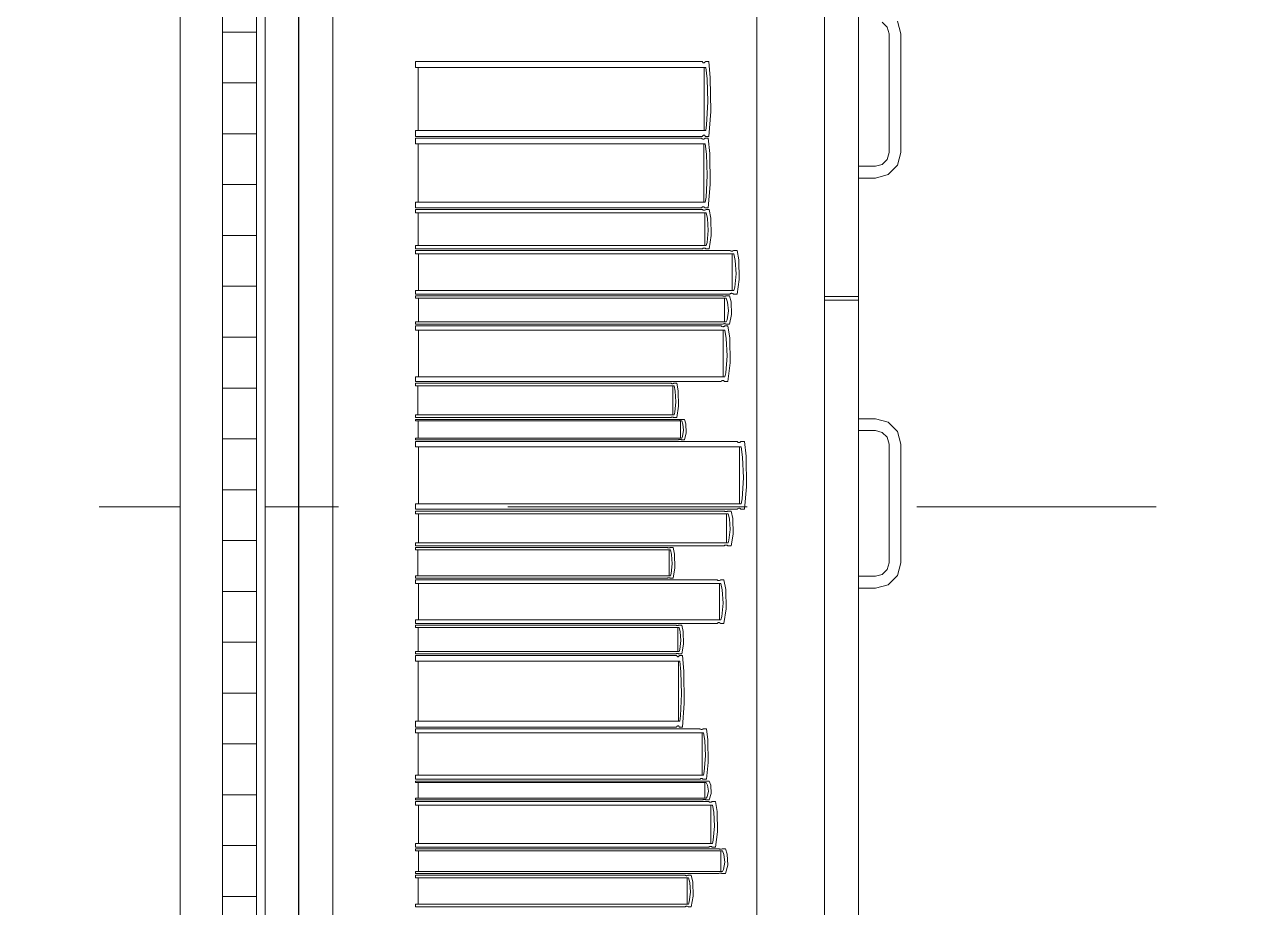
# Model space of a CAD drawing. Header units: inches. Extents: x -19 to 5698, y -728 to 92.
# Drawn here: x 104.678 to 105.398, y 7.463 to 7.985 of the extents above; entities that cross this region are included whole.
import ezdxf

# ---------------------------------------------------------------- set-up
doc = ezdxf.new("R2010")
doc.units = ezdxf.units.IN
doc.header["$MEASUREMENT"] = 0
doc.set_wipeout_variables(frame=1)
for name, pattern in [('HIDDEN', [0.375, 0.25, -0.125]), ('Hidden Line', [0.195611, 0.141111, -0.0545]), ('Wipeout_Contour', [1, 0, -1])]:
    doc.linetypes.add(name, pattern=pattern)
doc.layers.add('00 conduct tomacorr', color=120, linetype='HIDDEN', lineweight=30)
for name, color, linetype in [('02 _ ARQ _ ZON _ Espacio.3D', 7, 'Continuous'), ('08 _ STR _ EXT _ 09 Vigas', 251, 'Continuous'), ('Acabado - Muros', 7, 'Continuous'), ('Dibujo 2D - General', 7, 'Continuous'), ('Interior - Mobiliario', 7, 'Continuous')]:
    doc.layers.add(name, color=color, linetype=linetype)

msp = doc.modelspace()

# ---------------------------------------------------------------- linework, layer by layer
at = {"layer": '02 _ ARQ _ ZON _ Espacio.3D', "color": 254, "linetype": 'Continuous', "lineweight": 0, "flags": 128}
for points in [[(104.82008, 17.35), (104.82007, 6.45001), (117.64873, 6.44992), (117.64874, 7.7), (117.79306, 7.7), (117.79305, 6.44999), (122.12319, 6.44999), (122.12319, 7.7), (122.57, 7.7), (122.57, 16.9), (122.57, 17.4), (116.66999, 17.4), (116.66999, 16.89999), (116.06999, 16.89998), (116.07, 16.29989), (115.57, 16.29989), (115.57, 17.4), (112.57002, 17.4), (112.57002, 16.09991), (108.57, 16.09984), (108.56999, 17.35)], [(104.77009, 6.45), (104.77008, 17.35), (102.56999, 17.35), (102.56998, 16.9), (102.06998, 16.9), (102.06998, 16.4), (101.81998, 16.39999), (101.81998, 16.14999), (100.82011, 16.14999), (100.82011, 13.25001), (101.81997, 13.25001), (101.81997, 12), (100.82011, 12), (100.82011, 9.10002), (101.81998, 9.10002), (101.81998, 8.1), (102.06998, 8.1), (102.06998, 7.7), (102.46998, 7.7), (102.46998, 7.2), (101.56998, 7.2), (101.56998, 7.85001), (100.81998, 7.85001), (100.81998, 6.45)]]:
    msp.add_lwpolyline(points, close=True, dxfattribs=at)
at = {"layer": 'Interior - Mobiliario', "color": 175, "linetype": 'Continuous', "lineweight": 13}
for p, q in [((105.19508, 7.97892), (105.19307, 7.98642)), ((105.18408, 7.98585), (105.18701, 7.98292)), ((105.18701, 7.98292), (105.18808, 7.97892)), ((105.18808, 7.97892), (105.18808, 7.90892)), ((105.19508, 7.90892), (105.19508, 7.97892)), ((104.90874, 7.95912), (104.90874, 7.96265)), ((104.90874, 7.96265), (105.07791, 7.96265)), ((105.07997, 7.95912), (104.90874, 7.95912)), ((104.91047, 7.922), (104.91047, 7.95912)), ((105.07791, 7.96265), (105.07805, 7.96241)), ((105.07805, 7.96241), (105.07827, 7.96216)), ((105.07827, 7.96216), (105.07851, 7.96199)), ((105.07851, 7.96199), (105.07877, 7.96191)), ((105.07877, 7.96191), (105.07902, 7.96192)), ((105.07902, 7.96192), (105.07927, 7.96202)), ((105.07911, 7.95912), (105.07911, 7.922)), ((105.07927, 7.96202), (105.07951, 7.96221)), ((105.07951, 7.96221), (105.07973, 7.96248)), ((105.07973, 7.96248), (105.07982, 7.96265)), ((105.07982, 7.96265), (105.0817, 7.96265)), ((105.08077, 7.9525), (105.07997, 7.95912)), ((105.0817, 7.96265), (105.08265, 7.95296)), ((105.08121, 7.9389), (105.08077, 7.9525)), ((105.08265, 7.95296), (105.08287, 7.9332)), ((105.08049, 7.92535), (105.08121, 7.9389)), ((105.08287, 7.9332), (105.0817, 7.91847)), ((104.90874, 7.91847), (104.90874, 7.922)), ((104.90874, 7.922), (105.07997, 7.922)), ((105.07997, 7.922), (105.08049, 7.92535)), ((105.07791, 7.91847), (104.90874, 7.91847)), ((104.90874, 7.91417), (104.90874, 7.91747)), ((104.90874, 7.91747), (105.07757, 7.91747)), ((105.07757, 7.91747), (105.07771, 7.91724)), ((105.07771, 7.91724), (105.07793, 7.91701)), ((105.078, 7.91864), (105.07791, 7.91847)), ((105.07793, 7.91701), (105.07817, 7.91685)), ((105.07822, 7.91891), (105.078, 7.91864)), ((105.07817, 7.91685), (105.07843, 7.91678)), ((105.07846, 7.91909), (105.07822, 7.91891)), ((105.07843, 7.91678), (105.07868, 7.91679)), ((105.07871, 7.91919), (105.07846, 7.91909)), ((105.07868, 7.91679), (105.07893, 7.91688)), ((105.07897, 7.9192), (105.07871, 7.91919)), ((105.07893, 7.91688), (105.07917, 7.91706)), ((105.07922, 7.91912), (105.07897, 7.9192)), ((105.07917, 7.91706), (105.07939, 7.91731)), ((105.07946, 7.91896), (105.07922, 7.91912)), ((105.07939, 7.91731), (105.07948, 7.91747)), ((105.07968, 7.9187), (105.07946, 7.91896)), ((105.07948, 7.91747), (105.08136, 7.91747)), ((105.07982, 7.91847), (105.07968, 7.9187)), ((105.0817, 7.91847), (105.07982, 7.91847)), ((105.08136, 7.91747), (105.0823, 7.90844)), ((105.07963, 7.91417), (104.90874, 7.91417)), ((104.91047, 7.8796), (104.91047, 7.91417)), ((105.07877, 7.91417), (105.07877, 7.8796)), ((105.08042, 7.90801), (105.07963, 7.91417)), ((105.08086, 7.89534), (105.08042, 7.90801)), ((105.0823, 7.90844), (105.08252, 7.89003)), ((105.18808, 7.90892), (105.18701, 7.90492)), ((105.19307, 7.90142), (105.19508, 7.90892)), ((105.18008, 7.90092), (105.17008, 7.90092)), ((105.17008, 7.90092), (105.17008, 7.89392)), ((105.18408, 7.902), (105.18008, 7.90092)), ((105.18701, 7.90492), (105.18408, 7.902)), ((105.18758, 7.89593), (105.19307, 7.90142)), ((105.08014, 7.88272), (105.08086, 7.89534)), ((105.17008, 7.89392), (105.18008, 7.89392)), ((105.18008, 7.89392), (105.18758, 7.89593)), ((105.08252, 7.89003), (105.08136, 7.87631)), ((104.90874, 7.87631), (104.90874, 7.8796)), ((104.90874, 7.8796), (105.07963, 7.8796)), ((105.07963, 7.8796), (105.08014, 7.88272)), ((105.07757, 7.87631), (104.90874, 7.87631)), ((104.90874, 7.87346), (104.90874, 7.87531)), ((104.90874, 7.87531), (105.07814, 7.87531)), ((105.08021, 7.87346), (104.90874, 7.87346)), ((104.91047, 7.85406), (104.91047, 7.87346)), ((105.07767, 7.87647), (105.07757, 7.87631)), ((105.07788, 7.87672), (105.07767, 7.87647)), ((105.07812, 7.87689), (105.07788, 7.87672)), ((105.07837, 7.87699), (105.07812, 7.87689)), ((105.07814, 7.87531), (105.07829, 7.87518)), ((105.07829, 7.87518), (105.07851, 7.87505)), ((105.07862, 7.877), (105.07837, 7.87699)), ((105.07851, 7.87505), (105.07875, 7.87496)), ((105.07888, 7.87692), (105.07862, 7.877)), ((105.07875, 7.87496), (105.079, 7.87492)), ((105.07912, 7.87676), (105.07888, 7.87692)), ((105.079, 7.87492), (105.07926, 7.87493)), ((105.07934, 7.87653), (105.07912, 7.87676)), ((105.07926, 7.87493), (105.07951, 7.87498)), ((105.07948, 7.87631), (105.07934, 7.87653)), ((105.07935, 7.87346), (105.07935, 7.85406)), ((105.08136, 7.87631), (105.07948, 7.87631)), ((105.07951, 7.87498), (105.07975, 7.87508)), ((105.07975, 7.87508), (105.07997, 7.87522)), ((105.07997, 7.87522), (105.08006, 7.87531)), ((105.08006, 7.87531), (105.08195, 7.87531)), ((105.08101, 7.87), (105.08021, 7.87346)), ((105.08195, 7.87531), (105.08289, 7.87024)), ((105.08145, 7.86289), (105.08101, 7.87)), ((105.08289, 7.87024), (105.08311, 7.85992)), ((105.08073, 7.85581), (105.08145, 7.86289)), ((104.90874, 7.85406), (105.08021, 7.85406)), ((105.08021, 7.85406), (105.08073, 7.85581))]:
    msp.add_line(p, q, dxfattribs=at)

# ---------------------------------------------------------------- next in the draw order: wipeouts: each hides what was drawn before it
at = {"color": 254, "linetype": 'Wipeout_Contour', "lineweight": 0, "ltscale": 4906.165759}
msp.add_wipeout([(117.01364, 5.80001), (117.01364, 6.35), (100.67011, 6.35001), (100.67011, 7.85001), (100.16999, 7.85001), (100.16999, 5.80001)], dxfattribs=at).dxf.layer = 'Dibujo 2D - General'

# ---------------------------------------------------------------- next in the draw order: linework, layer by layer
at = {"layer": 'Interior - Mobiliario', "color": 175, "linetype": 'Continuous', "lineweight": 13}
for p, q in [((105.17008, 6.70292), (105.17008, 8.20292)), ((104.84008, 6.72292), (104.84008, 8.18292)), ((105.15008, 8.18292), (105.15008, 6.72292)), ((105.15008, 8.18292), (105.15008, 6.72292)), ((105.15008, 8.18292), (105.15008, 6.72292)), ((105.15008, 8.18292), (105.15008, 7.82392)), ((105.17008, 8.18292), (105.17008, 6.72292)), ((105.17008, 8.18292), (105.17008, 6.72292)), ((105.17008, 8.18292), (105.17008, 7.82392)), ((104.86008, 8.16292), (104.86008, 6.74292)), ((105.11008, 6.74292), (105.11008, 8.16292)), ((105.15008, 8.16292), (105.15008, 6.74292)), ((105.08311, 7.85992), (105.08195, 7.85221)), ((104.90874, 7.85221), (104.90874, 7.85406)), ((105.07814, 7.85221), (104.90874, 7.85221)), ((104.90874, 7.84916), (104.90874, 7.85121)), ((104.90874, 7.85121), (105.09428, 7.85121)), ((105.07824, 7.8523), (105.07814, 7.85221)), ((105.07846, 7.85244), (105.07824, 7.8523)), ((105.0787, 7.85254), (105.07846, 7.85244)), ((105.07895, 7.8526), (105.0787, 7.85254)), ((105.0792, 7.8526), (105.07895, 7.8526)), ((105.07945, 7.85256), (105.0792, 7.8526)), ((105.0797, 7.85247), (105.07945, 7.85256)), ((105.07992, 7.85234), (105.0797, 7.85247)), ((105.08006, 7.85221), (105.07992, 7.85234)), ((105.08195, 7.85221), (105.08006, 7.85221)), ((105.09428, 7.85121), (105.09443, 7.85108)), ((105.09443, 7.85108), (105.09468, 7.85093)), ((105.09468, 7.85093), (105.09494, 7.85083)), ((105.09494, 7.85083), (105.09522, 7.85078)), ((105.09522, 7.85078), (105.0955, 7.85079)), ((105.0955, 7.85079), (105.09577, 7.85085)), ((105.09577, 7.85085), (105.09603, 7.85096)), ((105.09603, 7.85096), (105.09627, 7.85112)), ((105.09627, 7.85112), (105.09638, 7.85121)), ((105.09638, 7.85121), (105.09844, 7.85121)), ((105.09844, 7.85121), (105.09948, 7.84557)), ((105.09654, 7.84916), (104.90874, 7.84916)), ((104.91064, 7.82753), (104.91064, 7.84916)), ((105.09559, 7.84916), (105.09559, 7.82753)), ((105.09741, 7.8453), (105.09654, 7.84916)), ((105.0979, 7.83738), (105.09741, 7.8453)), ((105.09948, 7.84557), (105.09971, 7.83406)), ((105.0971, 7.82949), (105.0979, 7.83738)), ((105.09654, 7.82753), (105.0971, 7.82949)), ((105.09971, 7.83406), (105.09844, 7.82547)), ((104.90874, 7.82547), (104.90874, 7.82753)), ((104.90874, 7.82753), (105.09654, 7.82753)), ((105.09428, 7.82547), (104.90874, 7.82547)), ((104.90874, 7.82313), (104.90874, 7.82447)), ((104.90874, 7.82447), (105.08983, 7.82447)), ((105.09204, 7.82313), (104.90874, 7.82313)), ((104.91059, 7.80905), (104.91059, 7.82313)), ((105.08983, 7.82447), (105.08998, 7.82438)), ((105.08998, 7.82438), (105.09022, 7.82429)), ((105.09022, 7.82429), (105.09048, 7.82422)), ((105.09048, 7.82422), (105.09075, 7.82419)), ((105.09075, 7.82419), (105.09102, 7.8242)), ((105.09102, 7.8242), (105.09129, 7.82424)), ((105.09112, 7.82313), (105.09112, 7.80905)), ((105.09129, 7.82424), (105.09155, 7.82431)), ((105.09155, 7.82431), (105.09178, 7.82441)), ((105.09178, 7.82441), (105.09188, 7.82447)), ((105.09188, 7.82447), (105.0939, 7.82447)), ((105.09289, 7.82062), (105.09204, 7.82313)), ((105.0939, 7.82447), (105.09491, 7.8208)), ((105.09438, 7.82557), (105.09428, 7.82547)), ((105.09462, 7.82573), (105.09438, 7.82557)), ((105.09488, 7.82584), (105.09462, 7.82573)), ((105.09515, 7.8259), (105.09488, 7.82584)), ((105.09543, 7.8259), (105.09515, 7.8259)), ((105.09571, 7.82586), (105.09543, 7.8259)), ((105.09598, 7.82576), (105.09571, 7.82586)), ((105.09622, 7.82561), (105.09598, 7.82576)), ((105.09638, 7.82547), (105.09622, 7.82561)), ((105.09844, 7.82547), (105.09638, 7.82547)), ((105.17008, 7.82392), (105.15008, 7.82392)), ((105.15008, 7.46292), (105.15008, 7.82192)), ((105.17008, 7.82192), (105.15008, 7.82192)), ((105.17008, 7.46292), (105.17008, 7.82192)), ((105.09259, 7.81032), (105.09337, 7.81546)), ((105.09337, 7.81546), (105.09289, 7.82062)), ((105.09491, 7.8208), (105.09514, 7.8133)), ((104.90874, 7.80771), (104.90874, 7.80905)), ((104.90874, 7.80905), (105.09204, 7.80905)), ((105.08983, 7.80771), (104.90874, 7.80771)), ((104.90874, 7.80408), (104.90874, 7.80671)), ((104.90874, 7.80671), (105.08903, 7.80671)), ((105.08903, 7.80671), (105.08919, 7.80653)), ((105.08919, 7.80653), (105.08942, 7.80634)), ((105.08994, 7.80777), (105.08983, 7.80771)), ((105.09017, 7.80788), (105.08994, 7.80777)), ((105.09042, 7.80795), (105.09017, 7.80788)), ((105.09069, 7.80798), (105.09042, 7.80795)), ((105.09096, 7.80799), (105.09069, 7.80798)), ((105.09074, 7.80638), (105.09097, 7.80658)), ((105.09123, 7.80796), (105.09096, 7.80799)), ((105.09097, 7.80658), (105.09108, 7.80671)), ((105.09108, 7.80671), (105.09308, 7.80671)), ((105.09149, 7.80789), (105.09123, 7.80796)), ((105.09173, 7.8078), (105.09149, 7.80789)), ((105.09188, 7.80771), (105.09173, 7.8078)), ((105.0939, 7.80771), (105.09188, 7.80771)), ((105.09204, 7.80905), (105.09259, 7.81032)), ((105.09308, 7.80671), (105.09409, 7.79951)), ((105.09514, 7.8133), (105.0939, 7.80771)), ((105.09124, 7.80408), (104.90874, 7.80408)), ((104.91058, 7.77653), (104.91058, 7.80408)), ((105.08942, 7.80634), (105.08968, 7.80622)), ((105.08968, 7.80622), (105.08995, 7.80616)), ((105.08995, 7.80616), (105.09022, 7.80617)), ((105.09022, 7.80617), (105.09049, 7.80624)), ((105.09031, 7.80408), (105.09031, 7.77653)), ((105.09049, 7.80624), (105.09074, 7.80638)), ((105.09208, 7.79917), (105.09124, 7.80408)), ((105.09409, 7.79951), (105.09432, 7.78485)), ((105.09255, 7.78908), (105.09208, 7.79917)), ((105.09178, 7.77902), (105.09255, 7.78908)), ((105.09124, 7.77653), (105.09178, 7.77902)), ((105.09432, 7.78485), (105.09308, 7.77391)), ((104.90874, 7.77391), (104.90874, 7.77653)), ((104.90874, 7.77653), (105.09124, 7.77653)), ((105.08903, 7.77391), (104.90874, 7.77391)), ((104.90874, 7.77128), (104.90874, 7.77291)), ((104.90874, 7.77291), (105.05947, 7.77291)), ((105.06131, 7.77128), (104.90874, 7.77128)), ((104.91028, 7.75416), (104.91028, 7.77128)), ((105.05947, 7.77291), (105.0596, 7.7728)), ((105.0596, 7.7728), (105.0598, 7.77268)), ((105.0598, 7.77268), (105.06001, 7.77261)), ((105.06001, 7.77261), (105.06024, 7.77257)), ((105.06024, 7.77257), (105.06046, 7.77257)), ((105.06046, 7.77257), (105.06069, 7.77262)), ((105.06054, 7.77128), (105.06054, 7.75416)), ((105.06069, 7.77262), (105.0609, 7.77271)), ((105.0609, 7.77271), (105.06109, 7.77283)), ((105.06109, 7.77283), (105.06118, 7.77291)), ((105.06118, 7.77291), (105.06285, 7.77291)), ((105.06202, 7.76823), (105.06131, 7.77128)), ((105.06285, 7.77291), (105.0637, 7.76844)), ((105.08914, 7.77404), (105.08903, 7.77391)), ((105.08937, 7.77424), (105.08914, 7.77404)), ((105.08962, 7.77438), (105.08937, 7.77424)), ((105.08989, 7.77445), (105.08962, 7.77438)), ((105.09016, 7.77446), (105.08989, 7.77445)), ((105.09043, 7.7744), (105.09016, 7.77446)), ((105.09069, 7.77427), (105.09043, 7.7744)), ((105.09092, 7.77409), (105.09069, 7.77427)), ((105.09108, 7.77391), (105.09092, 7.77409)), ((105.09308, 7.77391), (105.09108, 7.77391)), ((105.06241, 7.76195), (105.06202, 7.76823)), ((105.0637, 7.76844), (105.06389, 7.75933)), ((105.06177, 7.75571), (105.06241, 7.76195)), ((105.06389, 7.75933), (105.06285, 7.75253)), ((104.90874, 7.75253), (104.90874, 7.75416)), ((104.90874, 7.75416), (105.06131, 7.75416)), ((105.05947, 7.75253), (104.90874, 7.75253)), ((104.90874, 7.75057), (104.90874, 7.75153)), ((104.90874, 7.75153), (105.06388, 7.75153)), ((105.06578, 7.75057), (104.90874, 7.75057)), ((104.91033, 7.74046), (104.91033, 7.75057)), ((105.05956, 7.75261), (105.05947, 7.75253)), ((105.05975, 7.75273), (105.05956, 7.75261)), ((105.05996, 7.75282), (105.05975, 7.75273)), ((105.06019, 7.75287), (105.05996, 7.75282)), ((105.06041, 7.75287), (105.06019, 7.75287)), ((105.06064, 7.75283), (105.06041, 7.75287)), ((105.06085, 7.75276), (105.06064, 7.75283)), ((105.06105, 7.75264), (105.06085, 7.75276)), ((105.06118, 7.75253), (105.06105, 7.75264)), ((105.06285, 7.75253), (105.06118, 7.75253)), ((105.06131, 7.75416), (105.06177, 7.75571)), ((105.06388, 7.75153), (105.06401, 7.75147)), ((105.06401, 7.75147), (105.06422, 7.7514)), ((105.06422, 7.7514), (105.06444, 7.75135)), ((105.06444, 7.75135), (105.06467, 7.75133)), ((105.06467, 7.75133), (105.06491, 7.75133)), ((105.06491, 7.75133), (105.06513, 7.75136)), ((105.06499, 7.75057), (105.06499, 7.74046)), ((105.06513, 7.75136), (105.06535, 7.75141)), ((105.06535, 7.75141), (105.06555, 7.75148)), ((105.06555, 7.75148), (105.06564, 7.75153)), ((105.06564, 7.75153), (105.06737, 7.75153)), ((105.06651, 7.74876), (105.06578, 7.75057)), ((105.06737, 7.75153), (105.06823, 7.74889)), ((105.17008, 7.75192), (105.18008, 7.75192)), ((105.17008, 7.74492), (105.17008, 7.75192)), ((105.18008, 7.75192), (105.18758, 7.74991)), ((105.18758, 7.74991), (105.19307, 7.74442)), ((105.06625, 7.74137), (105.06691, 7.74506)), ((105.06691, 7.74506), (105.06651, 7.74876)), ((105.06843, 7.74351), (105.06737, 7.73949)), ((105.06823, 7.74889), (105.06843, 7.74351)), ((105.18008, 7.74492), (105.17008, 7.74492)), ((105.18408, 7.74385), (105.18008, 7.74492)), ((105.18701, 7.74092), (105.18408, 7.74385)), ((105.19307, 7.74442), (105.19508, 7.73692)), ((104.90874, 7.73949), (104.90874, 7.74046)), ((104.90874, 7.74046), (105.06578, 7.74046)), ((105.06388, 7.73949), (104.90874, 7.73949)), ((104.90874, 7.73529), (104.90874, 7.73849)), ((104.90874, 7.73849), (105.09849, 7.73849)), ((105.10081, 7.73529), (104.90874, 7.73529)), ((104.91068, 7.70164), (104.91068, 7.73529)), ((105.06397, 7.73954), (105.06388, 7.73949)), ((105.06417, 7.73961), (105.06397, 7.73954)), ((105.06439, 7.73966), (105.06417, 7.73961)), ((105.06462, 7.73969), (105.06439, 7.73966)), ((105.06485, 7.73969), (105.06462, 7.73969)), ((105.06508, 7.73967), (105.06485, 7.73969)), ((105.06531, 7.73963), (105.06508, 7.73967)), ((105.06551, 7.73956), (105.06531, 7.73963)), ((105.06564, 7.73949), (105.06551, 7.73956)), ((105.06737, 7.73949), (105.06564, 7.73949)), ((105.06578, 7.74046), (105.06625, 7.74137)), ((105.09849, 7.73849), (105.09865, 7.73828)), ((105.09865, 7.73828), (105.0989, 7.73805)), ((105.0989, 7.73805), (105.09917, 7.7379)), ((105.09917, 7.7379), (105.09945, 7.73782)), ((105.09945, 7.73782), (105.09974, 7.73783)), ((105.09974, 7.73783), (105.10002, 7.73792)), ((105.09984, 7.73529), (105.09984, 7.70164)), ((105.10002, 7.73792), (105.10029, 7.73809)), ((105.10029, 7.73809), (105.10053, 7.73834)), ((105.10053, 7.73834), (105.10064, 7.73849)), ((105.10064, 7.73849), (105.10275, 7.73849)), ((105.1017, 7.72929), (105.10081, 7.73529)), ((105.10275, 7.73849), (105.10381, 7.72971)), ((105.18808, 7.73692), (105.18701, 7.74092)), ((105.18808, 7.66692), (105.18808, 7.73692)), ((105.19508, 7.73692), (105.19508, 7.66692)), ((105.10219, 7.71696), (105.1017, 7.72929)), ((105.10381, 7.72971), (105.10405, 7.7118)), ((105.10138, 7.70468), (105.10219, 7.71696)), ((105.10405, 7.7118), (105.10275, 7.69844)), ((104.90874, 7.69844), (104.90874, 7.70164)), ((104.90874, 7.70164), (105.10081, 7.70164)), ((105.0986, 7.69859), (105.09849, 7.69844)), ((105.09884, 7.69884), (105.0986, 7.69859)), ((105.09911, 7.69901), (105.09884, 7.69884)), ((105.09939, 7.6991), (105.09911, 7.69901)), ((105.09968, 7.69911), (105.09939, 7.6991)), ((105.09996, 7.69903), (105.09968, 7.69911)), ((105.10023, 7.69888), (105.09996, 7.69903)), ((105.10048, 7.69865), (105.10023, 7.69888)), ((105.10064, 7.69844), (105.10048, 7.69865)), ((105.10081, 7.70164), (105.10138, 7.70468)), ((105.09849, 7.69844), (104.90874, 7.69844)), ((104.90874, 7.6958), (104.90874, 7.69744)), ((104.90874, 7.69744), (105.09089, 7.69744)), ((105.09312, 7.6958), (104.90874, 7.6958)), ((104.9106, 7.67863), (104.9106, 7.6958)), ((105.09089, 7.69744), (105.09105, 7.69733)), ((105.09105, 7.69733), (105.09129, 7.69721)), ((105.09129, 7.69721), (105.09155, 7.69713)), ((105.09155, 7.69713), (105.09182, 7.6971)), ((105.09182, 7.6971), (105.09209, 7.6971)), ((105.09209, 7.6971), (105.09236, 7.69715)), ((105.09219, 7.6958), (105.09219, 7.67863)), ((105.09236, 7.69715), (105.09262, 7.69724)), ((105.09262, 7.69724), (105.09285, 7.69736)), ((105.09285, 7.69736), (105.09295, 7.69744)), ((105.09295, 7.69744), (105.09498, 7.69744)), ((105.09397, 7.69274), (105.09312, 7.6958)), ((105.09445, 7.68645), (105.09397, 7.69274)), ((105.09498, 7.69744), (105.096, 7.69295)), ((105.096, 7.69295), (105.09623, 7.68381)), ((105.10275, 7.69844), (105.10064, 7.69844)), ((105.09367, 7.68018), (105.09445, 7.68645)), ((104.90874, 7.67699), (104.90874, 7.67863)), ((104.90874, 7.67863), (105.09312, 7.67863)), ((105.09089, 7.67699), (104.90874, 7.67699)), ((105.091, 7.67707), (105.09089, 7.67699)), ((105.09123, 7.67719), (105.091, 7.67707)), ((105.09149, 7.67728), (105.09123, 7.67719)), ((105.09176, 7.67733), (105.09149, 7.67728)), ((105.09203, 7.67733), (105.09176, 7.67733)), ((105.0923, 7.67729), (105.09203, 7.67733)), ((105.09256, 7.67722), (105.0923, 7.67729)), ((105.0928, 7.6771), (105.09256, 7.67722)), ((105.09295, 7.67699), (105.0928, 7.6771)), ((105.09498, 7.67699), (105.09295, 7.67699)), ((105.09312, 7.67863), (105.09367, 7.68018)), ((105.09623, 7.68381), (105.09498, 7.67699)), ((104.90874, 7.67453), (104.90874, 7.67599)), ((104.90874, 7.67599), (105.05736, 7.67599)), ((105.05917, 7.67453), (104.90874, 7.67453)), ((104.91026, 7.65925), (104.91026, 7.67453)), ((105.05736, 7.67599), (105.05748, 7.67589)), ((105.05748, 7.67589), (105.05768, 7.67579)), ((105.05768, 7.67579), (105.05789, 7.67572)), ((105.05789, 7.67572), (105.05811, 7.67569)), ((105.05811, 7.67569), (105.05833, 7.67569)), ((105.05833, 7.67569), (105.05855, 7.67573)), ((105.05841, 7.67453), (105.05841, 7.65925)), ((105.05855, 7.67573), (105.05876, 7.67581)), ((105.05876, 7.67581), (105.05896, 7.67592)), ((105.05896, 7.67592), (105.05904, 7.67599)), ((105.05904, 7.67599), (105.06069, 7.67599)), ((105.05987, 7.67181), (105.05917, 7.67453)), ((105.06026, 7.66621), (105.05987, 7.67181)), ((105.06069, 7.67599), (105.06152, 7.672)), ((105.06152, 7.672), (105.06171, 7.66386)), ((105.05962, 7.66063), (105.06026, 7.66621)), ((105.06171, 7.66386), (105.06069, 7.6578)), ((105.18408, 7.66), (105.18701, 7.66292)), ((105.18701, 7.66292), (105.18808, 7.66692)), ((105.19508, 7.66692), (105.19307, 7.65942)), ((104.90874, 7.6578), (104.90874, 7.65925)), ((104.90874, 7.65925), (105.05917, 7.65925)), ((105.05736, 7.6578), (104.90874, 7.6578)), ((104.90874, 7.65474), (104.90874, 7.6568)), ((104.90874, 7.6568), (105.08673, 7.6568)), ((105.05744, 7.65787), (105.05736, 7.6578)), ((105.05763, 7.65798), (105.05744, 7.65787)), ((105.05784, 7.65805), (105.05763, 7.65798)), ((105.05806, 7.6581), (105.05784, 7.65805)), ((105.05829, 7.6581), (105.05806, 7.6581)), ((105.05851, 7.65807), (105.05829, 7.6581)), ((105.05872, 7.658), (105.05851, 7.65807)), ((105.05891, 7.65789), (105.05872, 7.658)), ((105.05904, 7.6578), (105.05891, 7.65789)), ((105.06069, 7.6578), (105.05904, 7.6578)), ((105.05917, 7.65925), (105.05962, 7.66063)), ((105.08673, 7.6568), (105.08688, 7.65666)), ((105.08688, 7.65666), (105.08712, 7.65651)), ((105.08712, 7.65651), (105.08737, 7.65641)), ((105.08737, 7.65641), (105.08764, 7.65637)), ((105.08764, 7.65637), (105.0879, 7.65637)), ((105.0879, 7.65637), (105.08817, 7.65643)), ((105.08817, 7.65643), (105.08842, 7.65654)), ((105.08842, 7.65654), (105.08865, 7.6567)), ((105.08865, 7.6567), (105.08875, 7.6568)), ((105.08875, 7.6568), (105.09073, 7.6568)), ((105.09073, 7.6568), (105.09172, 7.65117)), ((105.17008, 7.65892), (105.18008, 7.65892)), ((105.17008, 7.65192), (105.17008, 7.65892)), ((105.18008, 7.65892), (105.18408, 7.66)), ((105.19307, 7.65942), (105.18758, 7.65393)), ((105.08891, 7.65474), (104.90874, 7.65474)), ((104.91056, 7.63319), (104.91056, 7.65474)), ((105.088, 7.65474), (105.088, 7.63319)), ((105.08974, 7.6509), (105.08891, 7.65474)), ((105.09021, 7.64301), (105.08974, 7.6509)), ((105.09172, 7.65117), (105.09195, 7.6397)), ((105.18008, 7.65192), (105.17008, 7.65192)), ((105.18758, 7.65393), (105.18008, 7.65192)), ((105.08945, 7.63514), (105.09021, 7.64301)), ((105.08891, 7.63319), (105.08945, 7.63514)), ((105.09195, 7.6397), (105.09073, 7.63114)), ((104.90874, 7.63114), (104.90874, 7.63319)), ((104.90874, 7.63319), (105.08891, 7.63319)), ((105.08673, 7.63114), (104.90874, 7.63114)), ((104.90874, 7.62878), (104.90874, 7.63014)), ((104.90874, 7.63014), (105.06235, 7.63014)), ((105.06422, 7.62878), (104.90874, 7.62878)), ((104.91031, 7.61452), (104.91031, 7.62878)), ((105.06235, 7.63014), (105.06247, 7.63005)), ((105.06247, 7.63005), (105.06268, 7.62995)), ((105.06268, 7.62995), (105.0629, 7.62989)), ((105.0629, 7.62989), (105.06312, 7.62986)), ((105.06312, 7.62986), (105.06336, 7.62986)), ((105.06336, 7.62986), (105.06358, 7.6299)), ((105.06344, 7.62878), (105.06344, 7.61452)), ((105.06358, 7.6299), (105.0638, 7.62997)), ((105.0638, 7.62997), (105.064, 7.63008)), ((105.064, 7.63008), (105.06408, 7.63014)), ((105.06408, 7.63014), (105.06579, 7.63014)), ((105.06494, 7.62624), (105.06422, 7.62878)), ((105.06579, 7.63014), (105.06665, 7.62642)), ((105.08683, 7.63124), (105.08673, 7.63114)), ((105.08706, 7.6314), (105.08683, 7.63124)), ((105.08731, 7.63151), (105.08706, 7.6314)), ((105.08758, 7.63156), (105.08731, 7.63151)), ((105.08784, 7.63157), (105.08758, 7.63156)), ((105.08811, 7.63152), (105.08784, 7.63157)), ((105.08836, 7.63143), (105.08811, 7.63152)), ((105.0886, 7.63128), (105.08836, 7.63143)), ((105.08875, 7.63114), (105.0886, 7.63128)), ((105.09073, 7.63114), (105.08875, 7.63114)), ((105.06469, 7.61581), (105.06534, 7.62101)), ((105.06534, 7.62101), (105.06494, 7.62624)), ((105.06665, 7.62642), (105.06685, 7.61882)), ((104.90874, 7.61316), (104.90874, 7.61452)), ((104.90874, 7.61452), (105.06422, 7.61452)), ((105.06235, 7.61316), (104.90874, 7.61316)), ((105.06243, 7.61323), (105.06235, 7.61316)), ((105.06263, 7.61333), (105.06243, 7.61323)), ((105.06285, 7.6134), (105.06263, 7.61333)), ((105.06307, 7.61344), (105.06285, 7.6134)), ((105.06331, 7.61344), (105.06307, 7.61344)), ((105.06353, 7.61341), (105.06331, 7.61344)), ((105.06375, 7.61335), (105.06353, 7.61341)), ((105.06396, 7.61325), (105.06375, 7.61335)), ((105.06408, 7.61316), (105.06396, 7.61325)), ((105.06579, 7.61316), (105.06408, 7.61316)), ((105.06422, 7.61452), (105.06469, 7.61581)), ((105.06685, 7.61882), (105.06579, 7.61316)), ((104.90874, 7.60879), (104.90874, 7.61216)), ((104.90874, 7.61216), (105.06272, 7.61216)), ((105.0646, 7.60879), (104.90874, 7.60879)), ((104.91031, 7.57334), (104.91031, 7.60879)), ((105.06272, 7.61216), (105.06285, 7.61193)), ((105.06285, 7.61193), (105.06306, 7.61169)), ((105.06306, 7.61169), (105.06328, 7.61153)), ((105.06328, 7.61153), (105.0635, 7.61146)), ((105.0635, 7.61146), (105.06374, 7.61147)), ((105.06374, 7.61147), (105.06396, 7.61156)), ((105.06382, 7.60879), (105.06382, 7.57334)), ((105.06396, 7.61156), (105.06418, 7.61174)), ((105.06418, 7.61174), (105.06438, 7.612)), ((105.06438, 7.612), (105.06447, 7.61216)), ((105.06447, 7.61216), (105.06618, 7.61216)), ((105.06533, 7.60247), (105.0646, 7.60879)), ((105.06618, 7.61216), (105.06704, 7.60291)), ((105.06573, 7.58948), (105.06533, 7.60247)), ((105.06704, 7.60291), (105.06724, 7.58404)), ((105.06507, 7.57654), (105.06573, 7.58948)), ((105.06724, 7.58404), (105.06618, 7.56997)), ((105.0646, 7.57334), (105.06507, 7.57654)), ((104.90874, 7.56997), (104.90874, 7.57334)), ((104.90874, 7.57334), (105.0646, 7.57334)), ((105.06272, 7.56997), (104.90874, 7.56997)), ((105.06281, 7.57013), (105.06272, 7.56997)), ((105.06301, 7.57039), (105.06281, 7.57013)), ((105.06323, 7.57057), (105.06301, 7.57039)), ((105.06345, 7.57066), (105.06323, 7.57057)), ((105.06369, 7.57067), (105.06345, 7.57066)), ((105.06391, 7.5706), (105.06369, 7.57067)), ((105.06413, 7.57043), (105.06391, 7.5706)), ((105.06434, 7.57019), (105.06413, 7.57043)), ((105.06447, 7.56997), (105.06434, 7.57019)), ((105.06618, 7.56997), (105.06447, 7.56997)), ((104.90874, 7.56658), (104.90874, 7.56897)), ((104.90874, 7.56897), (105.07657, 7.56897)), ((105.07862, 7.56658), (104.90874, 7.56658)), ((104.91046, 7.54152), (104.91046, 7.56658)), ((105.07657, 7.56897), (105.07671, 7.56881)), ((105.07671, 7.56881), (105.07693, 7.56864)), ((105.07693, 7.56864), (105.07717, 7.56852)), ((105.07717, 7.56852), (105.07742, 7.56847)), ((105.07742, 7.56847), (105.07768, 7.56848)), ((105.07768, 7.56848), (105.07792, 7.56854)), ((105.07776, 7.56658), (105.07776, 7.54152)), ((105.07792, 7.56854), (105.07816, 7.56867)), ((105.07816, 7.56867), (105.07838, 7.56885)), ((105.07838, 7.56885), (105.07847, 7.56897)), ((105.07847, 7.56897), (105.08034, 7.56897)), ((105.07941, 7.56211), (105.07862, 7.56658)), ((105.07985, 7.55293), (105.07941, 7.56211)), ((105.08034, 7.56897), (105.08128, 7.56242)), ((105.08128, 7.56242), (105.08149, 7.54908)), ((105.07913, 7.54378), (105.07985, 7.55293)), ((105.08149, 7.54908), (105.08034, 7.53913)), ((104.90874, 7.53913), (104.90874, 7.54152)), ((104.90874, 7.54152), (105.07862, 7.54152)), ((105.07862, 7.54152), (105.07913, 7.54378)), ((105.07657, 7.53913), (104.90874, 7.53913)), ((104.90874, 7.53724), (104.90874, 7.53813)), ((104.90874, 7.53813), (105.07821, 7.53813)), ((105.08028, 7.53724), (104.90874, 7.53724)), ((104.91047, 7.52791), (104.91047, 7.53724)), ((105.07667, 7.53925), (105.07657, 7.53913)), ((105.07688, 7.53943), (105.07667, 7.53925)), ((105.07712, 7.53956), (105.07688, 7.53943)), ((105.07737, 7.53962), (105.07712, 7.53956)), ((105.07762, 7.53963), (105.07737, 7.53962)), ((105.07787, 7.53958), (105.07762, 7.53963)), ((105.07811, 7.53946), (105.07787, 7.53958)), ((105.07833, 7.53929), (105.07811, 7.53946)), ((105.07821, 7.53813), (105.07835, 7.53807)), ((105.07847, 7.53913), (105.07833, 7.53929)), ((105.07835, 7.53807), (105.07857, 7.53801)), ((105.08034, 7.53913), (105.07847, 7.53913)), ((105.07857, 7.53801), (105.07882, 7.53797)), ((105.07882, 7.53797), (105.07907, 7.53795)), ((105.07907, 7.53795), (105.07932, 7.53795)), ((105.07932, 7.53795), (105.07957, 7.53797)), ((105.07941, 7.53724), (105.07941, 7.52791)), ((105.07957, 7.53797), (105.07981, 7.53802)), ((105.07981, 7.53802), (105.08003, 7.53809)), ((105.08003, 7.53809), (105.08013, 7.53813)), ((105.08013, 7.53813), (105.08201, 7.53813)), ((105.08107, 7.53558), (105.08028, 7.53724)), ((105.08152, 7.53216), (105.08107, 7.53558)), ((105.08201, 7.53813), (105.08296, 7.5357)), ((105.08296, 7.5357), (105.08317, 7.53072)), ((104.90874, 7.52702), (104.90874, 7.52791)), ((104.90874, 7.52791), (105.08028, 7.52791)), ((105.07821, 7.52702), (104.90874, 7.52702)), ((104.90874, 7.52386), (104.90874, 7.52602)), ((104.90874, 7.52602), (105.08178, 7.52602)), ((105.0783, 7.52706), (105.07821, 7.52702)), ((105.07852, 7.52713), (105.0783, 7.52706)), ((105.07876, 7.52718), (105.07852, 7.52713)), ((105.07901, 7.5272), (105.07876, 7.52718)), ((105.07927, 7.5272), (105.07901, 7.5272)), ((105.07952, 7.52718), (105.07927, 7.5272)), ((105.07976, 7.52714), (105.07952, 7.52718)), ((105.07998, 7.52708), (105.07976, 7.52714)), ((105.08013, 7.52702), (105.07998, 7.52708)), ((105.08201, 7.52702), (105.08013, 7.52702)), ((105.08028, 7.52791), (105.08079, 7.52875)), ((105.08079, 7.52875), (105.08152, 7.53216)), ((105.08178, 7.52602), (105.08192, 7.52587)), ((105.08317, 7.53072), (105.08201, 7.52702)), ((105.08341, 7.52575), (105.08364, 7.52591)), ((105.08364, 7.52591), (105.08374, 7.52602)), ((105.08374, 7.52602), (105.08566, 7.52602)), ((105.08566, 7.52602), (105.08663, 7.52011)), ((105.08389, 7.52386), (104.90874, 7.52386)), ((104.91051, 7.52386), (105.08301, 7.52386)), ((104.91051, 7.50124), (104.91051, 7.52386)), ((105.08192, 7.52587), (105.08215, 7.52572)), ((105.08215, 7.52572), (105.0824, 7.52562)), ((105.0824, 7.52562), (105.08265, 7.52557)), ((105.08265, 7.52557), (105.08291, 7.52557)), ((105.08291, 7.52557), (105.08317, 7.52564)), ((105.08301, 7.52386), (105.08301, 7.50124)), ((105.08317, 7.52564), (105.08341, 7.52575)), ((105.0847, 7.51983), (105.08389, 7.52386)), ((105.08515, 7.51154), (105.0847, 7.51983)), ((105.08663, 7.52011), (105.08685, 7.50807)), ((105.08441, 7.50329), (105.08515, 7.51154)), ((105.08685, 7.50807), (105.08566, 7.49909)), ((104.90874, 7.49909), (104.90874, 7.50124)), ((104.90874, 7.50124), (105.08389, 7.50124)), ((105.08178, 7.49909), (104.90874, 7.49909)), ((104.90874, 7.49693), (104.90874, 7.49809)), ((104.90874, 7.49809), (105.08765, 7.49809)), ((105.08301, 7.50124), (104.91051, 7.50124)), ((105.08187, 7.49919), (105.08178, 7.49909)), ((105.0821, 7.49936), (105.08187, 7.49919)), ((105.08234, 7.49947), (105.0821, 7.49936)), ((105.0826, 7.49953), (105.08234, 7.49947)), ((105.08286, 7.49954), (105.0826, 7.49953)), ((105.08311, 7.49949), (105.08286, 7.49954)), ((105.08336, 7.49939), (105.08311, 7.49949)), ((105.08359, 7.49923), (105.08336, 7.49939)), ((105.08374, 7.49909), (105.08359, 7.49923)), ((105.08566, 7.49909), (105.08374, 7.49909)), ((105.08389, 7.50124), (105.08441, 7.50329)), ((105.08765, 7.49809), (105.0878, 7.49801)), ((105.0878, 7.49801), (105.08804, 7.49793)), ((105.08804, 7.49793), (105.0883, 7.49787)), ((105.0883, 7.49787), (105.08856, 7.49785)), ((105.08856, 7.49785), (105.08883, 7.49785)), ((105.08883, 7.49785), (105.0891, 7.49788)), ((105.0891, 7.49788), (105.08935, 7.49795)), ((105.08935, 7.49795), (105.08958, 7.49803)), ((105.08958, 7.49803), (105.08968, 7.49809)), ((105.08968, 7.49809), (105.09167, 7.49809)), ((105.09167, 7.49809), (105.09267, 7.49491)), ((105.08984, 7.49693), (104.90874, 7.49693)), ((104.91057, 7.48473), (104.91057, 7.49693)), ((105.08892, 7.49693), (105.08892, 7.48473)), ((105.09068, 7.49475), (105.08984, 7.49693)), ((105.09038, 7.48583), (105.09115, 7.49029)), ((105.09115, 7.49029), (105.09068, 7.49475)), ((105.09267, 7.49491), (105.0929, 7.48841)), ((104.90874, 7.48357), (104.90874, 7.48473)), ((104.90874, 7.48473), (105.08984, 7.48473)), ((105.08765, 7.48357), (104.90874, 7.48357)), ((105.08776, 7.48363), (105.08765, 7.48357)), ((105.08799, 7.48372), (105.08776, 7.48363)), ((105.08824, 7.48378), (105.08799, 7.48372)), ((105.0885, 7.48381), (105.08824, 7.48378)), ((105.08877, 7.48381), (105.0885, 7.48381)), ((105.08904, 7.48379), (105.08877, 7.48381)), ((105.08929, 7.48373), (105.08904, 7.48379)), ((105.08953, 7.48365), (105.08929, 7.48373)), ((105.08968, 7.48357), (105.08953, 7.48365)), ((105.09167, 7.48357), (105.08968, 7.48357)), ((105.08984, 7.48473), (105.09038, 7.48583)), ((105.0929, 7.48841), (105.09167, 7.48357)), ((104.90874, 7.48108), (104.90874, 7.48257)), ((104.90874, 7.48257), (105.06785, 7.48257)), ((105.06979, 7.48108), (104.90874, 7.48108)), ((104.91037, 7.46542), (104.91037, 7.48108)), ((105.06785, 7.48257), (105.06798, 7.48247)), ((105.06798, 7.48247), (105.06819, 7.48236)), ((105.06819, 7.48236), (105.06842, 7.48229)), ((105.06842, 7.48229), (105.06866, 7.48226)), ((105.06866, 7.48226), (105.0689, 7.48226)), ((105.0689, 7.48226), (105.06913, 7.48231)), ((105.06898, 7.48108), (105.06898, 7.46542)), ((105.06913, 7.48231), (105.06936, 7.48239)), ((105.06936, 7.48239), (105.06956, 7.4825)), ((105.06956, 7.4825), (105.06965, 7.48257)), ((105.06965, 7.48257), (105.07142, 7.48257)), ((105.07054, 7.47829), (105.06979, 7.48108)), ((105.07095, 7.47255), (105.07054, 7.47829)), ((105.07142, 7.48257), (105.07231, 7.47848)), ((105.07231, 7.47848), (105.07251, 7.47014)), ((105.07028, 7.46683), (105.07095, 7.47255)), ((105.07251, 7.47014), (105.07142, 7.46392)), ((104.90874, 7.46392), (104.90874, 7.46542)), ((104.90874, 7.46542), (105.06979, 7.46542)), ((105.06785, 7.46392), (104.90874, 7.46392)), ((105.06794, 7.464), (105.06785, 7.46392)), ((105.06815, 7.46411), (105.06794, 7.464)), ((105.06837, 7.46419), (105.06815, 7.46411)), ((105.0686, 7.46423), (105.06837, 7.46419)), ((105.06884, 7.46424), (105.0686, 7.46423)), ((105.06908, 7.4642), (105.06884, 7.46424)), ((105.06931, 7.46413), (105.06908, 7.4642)), ((105.06952, 7.46402), (105.06931, 7.46413)), ((105.06965, 7.46392), (105.06952, 7.46402)), ((105.07142, 7.46392), (105.06965, 7.46392)), ((105.06979, 7.46542), (105.07028, 7.46683))]:
    msp.add_line(p, q, dxfattribs=at)

# ---------------------------------------------------------------- next in the draw order: wipeouts: each hides what was drawn before it
at = {"color": 254, "linetype": 'Wipeout_Contour', "lineweight": 0, "ltscale": 3265.694342}
msp.add_wipeout([(104.84008, 8.18292), (104.82008, 8.18292), (104.82008, 6.72292), (104.84008, 6.72292)], dxfattribs=at).dxf.layer = 'Interior - Mobiliario'

# ---------------------------------------------------------------- next in the draw order: linework, layer by layer
at = {"layer": '08 _ STR _ EXT _ 09 Vigas', "color": 251, "linetype": 'Hidden Line', "lineweight": 13, "true_color": 0x636466}
msp.add_line((102.06999, 7.7), (108.57, 7.7), dxfattribs=at)
at = {"layer": 'Interior - Mobiliario', "color": 175, "linetype": 'Continuous', "lineweight": 13}
for p, q in [((104.82008, 8.20292), (104.82008, 6.70292)), ((104.82008, 6.72292), (104.82008, 8.18292)), ((104.82008, 6.72292), (104.82008, 8.18292)), ((104.84008, 8.18292), (104.84008, 6.72292)), ((104.84008, 6.72292), (104.84008, 8.18292)), ((104.84008, 6.72292), (104.84008, 8.18292)), ((104.84008, 6.72292), (104.84008, 8.18292)), ((104.82008, 6.74292), (104.82008, 8.16292))]:
    msp.add_line(p, q, dxfattribs=at)
at = {"layer": 'Interior - Mobiliario', "color": 175, "linetype": 'Continuous', "lineweight": 30}
for p, q in [((104.82008, 6.72292), (104.82008, 8.18292)), ((104.84008, 6.72292), (104.84008, 8.18292))]:
    msp.add_line(p, q, dxfattribs=at)

# ---------------------------------------------------------------- next in the draw order: wipeouts: each hides what was drawn before it
at = {"color": 254, "linetype": 'Wipeout_Contour', "lineweight": 0, "ltscale": 3265.555495}
msp.add_wipeout([(104.77008, 6.45001), (104.82008, 6.45001), (104.82008, 8.4567), (104.77008, 8.4567)], dxfattribs=at).dxf.layer = 'Acabado - Muros'

# ---------------------------------------------------------------- next in the draw order: linework, layer by layer
at = {"layer": 'Acabado - Muros', "color": 251, "linetype": 'Continuous', "lineweight": 13, "flags": 128}
for points in [[(104.77008, 8.4567), (104.77008, 6.45001)], [(104.82008, 8.4567), (104.82008, 6.45001)]]:
    msp.add_lwpolyline(points, dxfattribs=at)

# ---------------------------------------------------------------- next in the draw order: wipeouts: each hides what was drawn before it
at = {"color": 254, "linetype": 'Wipeout_Contour', "lineweight": 0, "ltscale": 3265.595494}
msp.add_wipeout([(104.81508, 6.45001), (104.81508, 8.4567), (104.79508, 8.4567), (104.79508, 6.45001)], dxfattribs=at).dxf.layer = 'Acabado - Muros'

# ---------------------------------------------------------------- next in the draw order: hatches: boundary and pattern name
at = {"layer": 'Acabado - Muros', "linetype": 'Continuous', "lineweight": 0}
h = msp.add_hatch(dxfattribs=at)
h.set_pattern_fill('CONTRACHAPADO_0002', color=254, style=0, pattern_type=2)
h.set_pattern_definition([(0, (92.500015, 6e-09), (0, 0.03), [])])
h.paths.add_polyline_path([(104.81508, 6.45001), (104.81508, 8.4567), (104.79508, 8.4567), (104.79508, 6.45001)])

# ---------------------------------------------------------------- next in the draw order: linework, layer by layer
at = {"layer": '00 conduct tomacorr'}
msp.add_arc((105.60616, 9.09646), 2.12456, 166.08732, 294.25007, dxfattribs=at)
at = {"layer": 'Acabado - Muros', "color": 7, "linetype": 'Continuous', "lineweight": 13, "flags": 128}
msp.add_lwpolyline([(104.81508, 6.45001), (104.79508, 6.45001), (104.79508, 8.4567), (104.81508, 8.4567)], close=True, dxfattribs=at)

doc.saveas('drawing.dxf')
